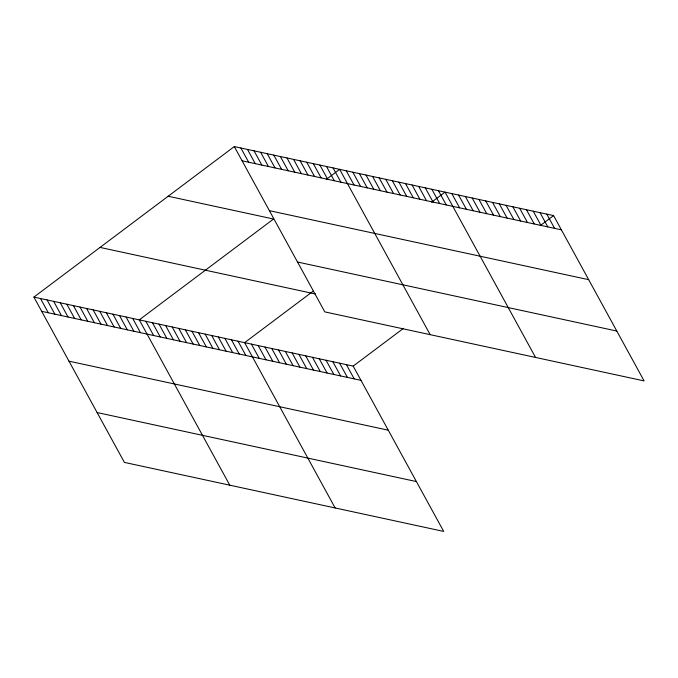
<?xml version="1.0" encoding="UTF-8"?>
<svg xmlns="http://www.w3.org/2000/svg" width="678" height="678" viewBox="0 0 678 678"><rect width="100%" height="100%" fill="white"/><g stroke="black" fill="none" stroke-linecap="round" stroke-linejoin="round"><path stroke-width="1.02" d="M33.9 297.091L353.187 366.112L443.7 531.425L124.405 462.404L33.9 297.091L234.3 146.575L553.595 215.596L644.1 380.909L324.813 311.888L234.3 146.575M326.288 179.407L339.67 169.356L430.174 334.669M313.202 291.142L244.631 342.644L335.135 507.958M431.649 202.18L445.031 192.128L535.544 357.442M353.187 366.112L403.579 328.271M540.205 225.647L553.595 215.596M242.088 160.805L561.384 229.825M269.386 210.663L588.682 279.683M168.169 196.247L273.539 219.019L139.27 319.863L229.774 485.177M297.515 262.03L616.802 331.05M100.03 247.419L315.609 294.023M41.689 311.321L360.984 380.341M68.987 361.179L388.274 430.199M97.107 412.546L416.402 481.566M546.807 214.129L554.596 228.359M540.027 212.663L547.816 226.893M533.239 211.197L541.027 225.427M526.45 209.731L534.247 223.96M519.67 208.265L527.459 222.494M512.882 206.798L520.67 221.028M506.102 205.332L513.89 219.562M499.313 203.866L507.102 218.096M492.533 202.4L500.322 216.629M485.745 200.934L493.533 215.155M478.956 199.468L486.745 213.689M472.176 197.993L479.965 212.222M465.388 196.527L473.176 210.756M458.608 195.061L466.396 209.29M451.819 193.594L459.608 207.824M438.446 190.704L446.243 204.934M431.861 189.281L439.658 203.51M425.276 187.857L433.064 202.086M418.69 186.433L426.479 200.663M412.105 185.009L419.894 199.239M405.52 183.585L413.309 197.815M398.935 182.162L406.724 196.391M392.35 180.738L400.139 194.967M385.765 179.323L393.554 193.544M379.18 177.899L386.969 192.12M372.595 176.475L380.383 190.696M366.01 175.051L373.798 189.272M359.425 173.627L367.213 187.848M352.84 172.204L360.628 186.433M346.255 170.78L354.043 185.009M333.084 167.932L340.873 182.162M326.499 166.508L334.288 180.738M319.914 165.085L327.703 179.314M313.329 163.661L321.118 177.89M306.744 162.237L314.533 176.466M300.159 160.813L307.948 175.043M293.574 159.389L301.363 173.619M286.989 157.966L294.777 172.195M280.404 156.542L288.192 170.771M273.819 155.118L281.607 169.347M267.225 153.694L275.022 167.924M260.64 152.27L268.437 166.5M254.055 150.847L261.852 165.076M247.47 149.423L255.267 163.652M240.885 147.999L248.682 162.228M346.407 364.645L354.196 378.875M339.619 363.179L347.407 377.409M332.839 361.713L340.627 375.934M326.05 360.247L333.839 374.468M319.27 358.772L327.059 373.002M312.482 357.306L320.27 371.536M305.693 355.84L313.482 370.069M298.913 354.374L306.702 368.603M292.125 352.907L299.913 367.137M285.345 351.441L293.133 365.671M278.556 349.975L286.345 364.205M271.768 348.509L279.565 362.738M264.988 347.043L272.776 361.272M258.199 345.577L265.988 359.806M251.419 344.11L259.208 358.34M238.046 341.22L245.834 355.45M231.461 339.797L239.249 354.026M224.876 338.373L232.664 352.602M218.291 336.949L226.079 351.179M211.706 335.525L219.494 349.755M205.12 334.101L212.909 348.331M198.535 332.678L206.324 346.907M191.95 331.254L199.739 345.483M185.365 329.83L193.154 344.06M178.78 328.406L186.569 342.636M172.195 326.982L179.984 341.212M165.61 325.559L173.399 339.788M159.025 324.135L166.813 338.364M152.44 322.711L160.228 336.941M145.855 321.287L153.643 335.517M132.685 318.44L140.473 332.669M126.091 317.016L133.888 331.245M119.506 315.592L127.303 329.822M112.921 314.168L120.718 328.398M106.336 312.744L114.133 326.974M99.751 311.321L107.548 325.55M93.166 309.897L100.954 324.126M86.581 308.473L94.369 322.703M79.996 307.049L87.784 321.279M73.41 305.634L81.199 319.855M66.825 304.21L74.614 318.431M60.24 302.786L68.029 317.007M53.655 301.363L61.444 315.584M47.07 299.939L54.859 314.168M40.485 298.515L48.274 312.744"/></g></svg>
